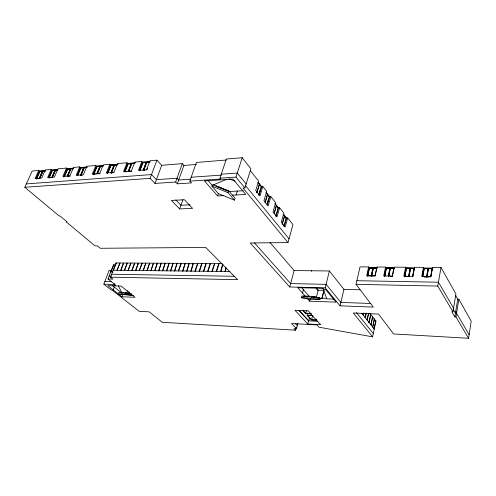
<?xml version="1.0" encoding="UTF-8"?>
<svg xmlns="http://www.w3.org/2000/svg" width="496" height="496" viewBox="0 0 496 496"><rect width="100%" height="100%" fill="white"/><g stroke="black" fill="none" stroke-linecap="round" stroke-linejoin="round"><path stroke-width="0.74" d="M369.805 313.199L375.925 321.098L372.608 336.852L353.295 312.995L378.566 314.092L393.582 333.944L468.571 338.272L471.2 321.16L458.868 299.231L457.715 299.193L455.502 295.275M468.571 338.272L455.979 316.95L454.813 316.901L457.715 299.193M455.836 312.995L456.078 311.519M455.979 316.95L458.868 299.231M454.813 316.901L451.794 311.817L452.972 311.86L455.929 293.998L441.031 267.505L432.4 267.437L430.726 276.607L421.718 276.477L423.429 267.369L414.377 267.294L412.622 276.346L403.843 276.216L405.635 267.226L394.053 267.133L392.212 276.049L383.699 275.925L385.572 267.071L376.91 267.003L375.007 275.801L366.705 275.677L368.646 266.935L360.022 266.867L356.054 284.332L373.277 307.098L340.076 305.827L325.24 287.86L289.732 286.986L250.251 242.997L288.002 242.569L292.95 224.607L287.699 217.955L285.938 218.011M452.972 311.86L437.739 286.068L441.031 267.505M431.018 276.303L431.706 272.533M431.979 271.021L432.258 269.514M424.322 276.96L426.622 276.991L428.023 268.503L424.198 268.472L422.654 276.718M426.889 276.78L428.42 268.51L432.264 268.541L430.751 276.836L426.889 276.78L428.563 277.022M427.019 276.997L428.42 268.51M426.622 276.991L428.023 268.503M422.27 276.384L423.832 268.038L432.797 268.113M422.542 275.844L423.832 268.038M422.927 276.185L424.198 268.472M412.678 276.57L414.265 268.386L410.514 268.355L408.915 276.52M412.815 276.787L413.391 273.811M413.676 272.323L414.265 268.386M410.136 268.348L408.53 276.514L404.792 276.458L406.41 268.317L410.136 268.348L408.667 276.725M409.057 276.731L410.514 268.355M404.271 276.873L406.057 267.89L414.061 267.958M404.556 276.34L406.193 268.107L412.74 268.162M404.934 276.669L406.41 268.317M390.265 276.452L392.454 276.489L393.973 268.212L390.333 268.181L388.659 276.222M393.812 269.892L393.973 268.212M388.287 276.216L389.961 268.175L386.347 268.144L384.654 276.16M388.585 275.695L389.961 268.175M388.957 275.702L390.333 268.181M384.301 275.838L386.012 267.728L393.712 267.79M384.443 276.049L386.155 267.939L393.855 268.007M384.803 276.371L386.347 268.144M372.794 327.062L374.455 319.201L373.934 319.009L374.319 319.021L372.657 326.889L372.267 326.87M370.878 324.644L372.558 316.752L372.174 316.733M368.478 313.329L367.071 319.839L366.687 319.821M367.214 320.019L368.621 313.509M366.085 313.038L365.137 317.397L364.746 317.378M365.285 317.576L366.228 313.218M376.7 268.782L375.131 276.024L371.572 275.968L373.308 268.032L376.855 268.063M372.949 268.026L371.213 275.962L367.672 275.912L369.421 267.995L372.949 268.026L371.361 276.173M363.506 313.466L363.184 314.923L362.793 314.904M371.721 276.179L373.308 268.032M363.332 315.109L363.81 312.92M367.17 276.322L369.105 267.586L377.363 267.654M367.48 275.801L369.253 267.797M369.421 267.995L367.672 275.912M340.076 305.827L343.92 289.379L329.387 270.965L294.116 270.568L270.016 242.519M316.454 320.404L316.913 320.422L310.608 313.943L311.073 313.962L308.233 310.825L294.946 310.248L307.749 323.993L320.769 324.688L316.454 320.404L316.77 319.108M321.805 298.623L323.838 290.352L318.159 290.197L316.212 287.891M322.195 298.115L324.043 290.594M325.24 287.86L329.387 270.965M316.2 297.495L318.457 297.569L318.277 298.294L317.508 297.395L314.489 297.296M316.405 297.643L319.412 297.743L319.232 298.468L318.457 297.569M311.147 296.465L312.666 296.515L312.48 297.247L311.686 296.335L301.791 296.019L301.351 297.73L310.18 299.274L319.939 299.609L320.174 298.642L319.412 297.743M314.073 296.999L315.586 297.042L315.4 297.78L314.613 296.868L311.587 296.769M316.299 297.687L318.159 290.197M314.284 297.147L316.547 297.222L316.367 297.953L315.586 297.042M316.876 319.994L311.569 319.728L312.641 315.425M317.508 297.395L317.322 298.127L316.547 297.222M311.37 296.62L313.646 296.689L313.46 297.426L312.666 296.515M307.749 323.993L308.543 320.819L298.852 310.322M314.613 296.868L314.433 297.6L313.646 296.689M309.659 317.266L308.766 320.831L299.156 310.415M311.104 313.602L305.747 313.36L306.478 310.459M305.61 296.565L297.774 287.686L322.605 288.306L323.473 289.348L325.512 289.397L336.046 302.132L309.69 301.196L310.372 298.511M301.351 297.73L311.252 298.059L311.686 296.335M316.715 320.193L311.321 319.926L307.049 315.258L307.594 313.094M112.065 270.376L109.114 270.339L103.844 284.208L111.247 290.017L112.077 290.042L139.184 311.345L149.184 311.854L162.266 322.301L295.647 330.193L296.441 327.106M295.647 330.193L294.066 328.563L296.54 328.705L297.904 323.386M302.548 293.099L303.428 289.695M289.732 286.986L294.116 270.568M287.699 217.955L285.175 226.951L281.306 222.152L283.867 213.1L279.651 207.762L277.878 207.83M283.979 225.612L284.561 223.535M283.929 226.319L286.217 218.172L284.58 216.107L282.274 224.273M284.196 226.288L286.527 217.992L283.65 214.353M282.106 224.062L284.413 215.89L283.173 214.334M279.651 207.762L277.041 216.87L273.023 211.885L275.677 202.728L270.866 196.627L269.068 196.714M275.776 216.231L278.144 207.985L276.452 205.84L274.059 214.105M276.055 216.206L278.467 207.805L274.933 203.335M274.083 213.199L276.278 205.623L274.995 203.999M270.866 196.627L268.15 205.846L263.965 200.663L266.73 191.388L262.861 186.484L261.045 186.589M267.573 202.374L268.2 200.248M267.071 204.507L269.328 196.856L266.023 192.64M267.152 205.189L269.663 196.683L265.986 192.033M265.106 202.07L267.387 194.395M265.081 203L267.567 194.63M262.861 186.484L260.047 195.808L255.719 190.439L258.577 181.059L250.449 170.754M259.706 191.592L260.791 188.009M258.751 195.164L261.299 186.719L259.476 184.413L256.903 192.876M259.048 195.151L261.646 186.552L258.311 182.336M256.711 192.64L259.284 184.171L257.901 182.429M226.226 267.896L225.327 271.659M225.878 267.896L224.979 271.653M222.599 264.306L220.59 271.597M222.952 264.306L220.943 271.603M288.002 242.569L243.009 188.052L244.9 187.947L250.889 168.801L242.191 157.728L226.3 159.049L219.976 178.169L220.72 179.044L189.85 181.096L196.366 162.471L226.263 160.01M234.441 200.173L235.067 198.202L228.656 190.693L226.56 190.811L226.839 189.962L224.75 190.08L225.023 189.236L222.946 189.354L223.219 188.511L221.148 188.629L221.427 187.792L219.362 187.91L219.635 187.073L217.583 187.197L217.862 186.36L215.81 186.484L216.089 185.647L214.049 185.771L214.328 184.94L212.294 185.064L211.922 186.174L218.426 193.595L234.441 200.173L228.017 192.677L211.922 186.174M236.09 194.978L237.33 191.065M244.9 187.947L235.978 177.091L242.191 157.728M228.017 192.677L228.656 190.693M223.801 195.616L217.651 195.932L218.5 193.366M179.67 208.921L171.424 200.409L184.431 199.758L192.572 208.376L179.67 208.921L182.9 199.69M189.85 181.096L191.493 182.906L177.326 183.824L175.658 182.038L182.261 163.63L161.715 165.323L156.934 160.165L149.935 160.778L146.512 169.762L138.421 170.401L141.862 161.479L142.767 162.428L144.968 162.242M177.326 183.824L183.892 165.453L182.261 163.63M125.383 293.167L129.041 293.291L128.817 293.911L127.85 293.136L124.918 293.037M131.192 294.221L131.415 293.607M125.184 292.925L126.647 292.975L126.424 293.601L125.445 292.82L118.842 292.597L118.308 294.041L133.412 295.573M127.85 293.136L127.621 293.756L126.647 292.975M128.898 292.423L129.121 291.815M121.973 296.8L107.849 285.684L121.024 286.043L135.011 297.29L121.973 296.8L122.748 294.68M118.308 294.041L124.918 294.271L125.445 292.82M175.658 182.038L154.994 183.408L161.715 165.323M103.844 284.208L113.46 284.462L114.235 285.082L114.774 283.631M113.187 289.881L114.254 287.023M115.208 264.889L113.404 264.876L108.054 279.006L112.908 279.105L110.527 277.19L115.897 262.961L222.158 263.593M154.994 183.408L150.09 178.349L156.934 160.165M146.909 170.035L147.684 168.008M143.084 170.339L146.184 162.235L146.45 162.514L143.35 170.618M150.003 161.907L146.537 162.204L143.437 170.314L144.826 170.202M143.704 170.587L146.804 162.483L149.575 162.248M139.333 170.382L142.501 162.149L149.835 161.516M139.636 170.612L142.743 162.533L146.184 162.235M140.163 170.215L143.009 162.812L146.45 162.514M128.073 171.529L131.204 163.531L127.863 163.816L124.719 171.79L126.728 171.635M128.414 171.498L131.552 163.5L134.918 163.209M128.948 171.108L131.818 163.773L134.515 163.544M127.881 163.692L126.988 162.781L123.504 171.585L131.378 170.965L134.838 162.093L141.862 161.479M124.428 171.56L127.633 163.438L135.476 162.762M124.992 172.062L128.129 164.089L131.477 163.804M117.595 164.703L114.334 164.982L111.16 172.862L113.776 172.658M111.098 173.16L114.272 165.286L113.999 165.013L110.757 165.292L107.576 173.191M111.433 173.135L114.607 165.255L117.211 165.032M108.14 172.701L111.03 165.565L114.272 165.286M110.825 172.893L113.999 165.013M116.132 164.728L110.819 165.187L109.889 164.275L106.367 172.949L113.987 172.341L117.49 163.612L126.988 162.781M107.031 173.588L110.546 164.92L118.141 164.263M96.683 174.009L99.888 166.228L100.161 166.495L97.253 173.569M97.005 173.984L100.211 166.203L102.753 165.986M97.576 173.538L100.483 166.47L103.025 166.253M92.981 174.691L96.528 166.135L103.187 165.559M99.888 166.228L96.732 166.501L93.521 174.257L95.418 174.108M93.8 174.524L97.005 166.768L100.161 166.495M99.764 166.141L96.807 166.402L95.871 165.497L92.318 174.065L99.733 173.476L103.267 164.852L109.889 164.275M80.42 175.293L83.657 167.629L80.6 167.896L83.936 167.89L80.699 175.553M87.048 167.338L83.973 167.605L80.736 175.268L82.274 175.15M81.015 175.528L84.246 167.865L86.558 167.667M77.128 175.262L80.408 167.53L86.862 166.972M77.357 175.541L80.687 167.791L82.119 167.667M77.934 175.1L80.873 168.156M80.687 167.791L79.738 166.904L76.155 175.342L83.34 174.772L86.912 166.278L95.871 165.497M67.357 176.607L70.612 169.037L70.333 168.783L67.351 169.037L64.089 176.588L64.368 176.843M67.661 176.582L70.916 169.012L73.166 168.82M64.666 176.154L67.63 169.291L70.612 169.037M67.072 176.353L70.333 168.783M72.887 168.559L70.637 168.752L67.382 176.328L70.382 176.086M70.947 168.634L67.456 168.931L66.501 168.063L62.887 176.396L69.893 175.844L73.489 167.45L79.738 166.904M63.569 177.01L67.171 168.677L73.458 168.132M64.449 175.875L67.456 168.931M51.714 177.568L55 170.103L55.279 170.357L52.297 177.14M52.012 177.543L55.298 170.078L57.474 169.892M52.595 177.115L55.577 170.333L57.759 170.14M48.608 177.525L51.937 169.998L57.964 169.477M55 170.103L52.105 170.351L48.819 177.797L50.989 177.624M49.197 177.091L52.223 170.252L51.262 169.39L45.353 169.905L41.701 178.076L35.08 178.603L38.744 170.481L39.705 171.331L45.576 170.822M49.104 178.045L52.39 170.605L55.279 170.357M51.262 169.39L47.622 177.611L54.411 177.072L58.038 168.801L66.501 168.063M39.389 178.541L42.687 171.163L45.527 170.922M39.68 178.138L42.681 171.442L39.581 171.436L42.402 171.188L39.097 178.566L36.276 178.789L39.705 171.331M39.971 178.12L42.972 171.411L45.099 171.232M36.078 178.523L39.426 171.083L45.297 170.574M36.561 179.031L39.866 171.684M110.527 277.19L237.634 279.657L205.728 247.436L100.223 248.273L97.309 245.836L94.978 245.861L66.185 221.824L66.972 221.793L59.997 215.965L59.204 215.996L24.8 187.277L32.178 171.058L38.744 170.481M226.895 179.261L212.201 185.343L207.917 180.445M55.986 169.923L57.493 169.793M84.27 167.481L87.135 167.233M101.24 166.017L103.459 165.825M130.039 163.531L133.604 163.221M147.169 162.049L150.096 161.795M183.892 165.453L196.484 164.436M98.915 173.836L100.192 173.73M129.766 171.393L131.793 171.232M26.331 183.911L151.516 174.567L156.389 179.651L177.035 178.213L178.69 180.005L190.607 179.192M24.8 187.277L150.09 178.349M221.29 174.189L237.268 173.067L246.14 183.966M191.208 177.221L221.266 175.125M219.976 178.169L235.978 177.091M228.712 191.543L243.257 190.737M232.246 195.176L245.737 194.475L232.946 179.062L204.445 180.935L217.651 195.932M268.913 196.875L269.328 196.856M190.049 204.848L180.947 205.263L175.82 199.925M285.808 218.184L286.217 218.172M370.004 267.803L377.506 267.865M429.189 268.305L432.927 268.336M369.57 268.206L373.097 268.237M373.457 268.243L377.003 268.274M386.489 268.355L390.104 268.392M390.476 268.392L394.115 268.423M406.546 268.534L410.273 268.565M410.651 268.572L414.402 268.603M424.334 268.689L428.153 268.727M428.55 268.727L432.394 268.764M229.983 271.517L113.448 270.227L116.411 263.147L115.897 262.961M113.001 271.944L110.738 271.907L113.906 265.062L113.404 264.876M390.116 276.241L392.311 276.272M424.192 276.743L426.492 276.774M111.637 274.238L234.757 276.284M109.163 276.074L111.24 276.111M356.878 280.705L438.421 282.212L453.586 308.152M356.054 284.332L437.739 286.068M104.935 281.337L111.588 281.492M343.92 289.379L360.022 289.788M114.235 285.082L115.711 285.119L108.054 279.006M302.789 296.199L308.109 296.366M319.058 298.115L326.796 298.369M334.434 299.113L326.734 298.859L322.952 288.257M120.051 292.752L123.715 292.876M125.11 293.272L130.231 293.446L130.008 294.066L129.041 293.291M128.495 293.502L129.958 293.558M128.948 293.632L130.405 293.688M128.669 293.737L130.126 293.787M122.859 294.376L125.017 294.45M370.94 303.484L340.876 302.417L326.101 284.351L290.644 283.582L254.392 242.823M311.24 313.825L305.499 313.565L302.572 310.366M372.31 316.913L372.701 316.932L371.02 324.824L370.63 324.806M307.049 315.258L312.065 315.493M313.05 315.754L307.706 315.499L311.569 319.728M368.596 322.239L368.987 322.257L370.686 314.328L370.301 314.315L370.822 314.507L369.129 322.431L368.739 322.412M308.543 320.819L317.787 321.29M124.918 294.271L132.544 295.256M375.925 321.098L375.379 320.85L375.788 320.924L373.866 328.867M311.252 298.059L319.939 299.609M372.608 336.852L318.971 327.193L316.87 324.892L291.53 323.522L296.54 328.705M228.774 178.746L235.023 181.152M112.48 285.622L121.836 293.049M120.999 270.32L123.659 263.19M120.708 270.32L123.368 263.19M124.372 270.363L127.026 263.209M124.663 270.37L127.317 263.215M119.728 263.165L117.062 270.27L120.02 263.165M132.079 270.463L134.72 263.258M131.781 270.463L134.422 263.258M135.823 270.512L138.452 263.283M135.526 270.506L138.155 263.277M131.006 263.233L128.061 270.413L130.708 263.233M143.394 270.611L145.793 263.134L143.09 270.605M147.219 270.661L149.606 263.159L146.909 270.655M141.918 263.302L139.295 270.556L142.216 263.302M151.069 270.711L153.45 263.184L150.759 270.704M154.944 270.76L157.325 263.202L154.634 270.754M158.85 270.81L161.219 263.227L158.54 270.804M162.787 270.859L165.143 263.252L162.471 270.853M166.749 270.909L169.099 263.277L166.427 270.903M170.736 270.959L173.079 263.302L170.413 270.959M174.753 271.008L177.091 263.32L174.431 271.008M182.553 271.114L185.194 263.37L182.881 271.114M186.986 271.169L189.292 263.395L188.964 263.395L186.657 271.163M191.121 271.219L193.421 263.419L193.087 263.419L190.786 271.219M199.485 271.331L201.971 263.667M199.15 271.324L201.636 263.667M197.786 263.643L195.288 271.275L194.953 271.269L197.451 263.643M207.632 271.43L210.093 263.717M207.973 271.436L210.434 263.723M212.263 271.492L214.718 263.748M211.916 271.486L214.371 263.748M206.187 263.698L203.713 271.38L203.372 271.38L205.852 263.692M218.68 263.773L216.237 271.541L216.585 271.548L219.027 263.773M295.337 323.522L297.333 325.605M302.765 310.099L305.747 313.36M307.142 298.301L309.69 301.196M301.221 287.178L309.38 296.509M217.862 186.36L218.854 187.507M216.089 185.647L217.081 186.794M219.635 187.073L220.633 188.22M223.219 188.511L224.211 189.664M221.427 187.792L222.419 188.939M225.023 189.236L226.015 190.39M226.839 189.962L227.825 191.115M316.225 288.461L317.688 290.185M311.29 270.76L311.73 271.287M245.235 185.268L289.032 238.836M356.463 312.598L373.296 333.585M361.813 313.193L374.275 328.935M368.646 266.935L369.452 268.082M385.572 267.071L386.347 268.231M405.635 267.226L406.379 268.404M453.164 309.386L455.415 313.224L456.58 313.274L469.117 334.719M118.296 285.894L122.159 293.074M127.236 290.668L128.985 293.948M180.804 263.345L178.479 271.058L181.338 263.543L180.804 263.345"/></g></svg>
